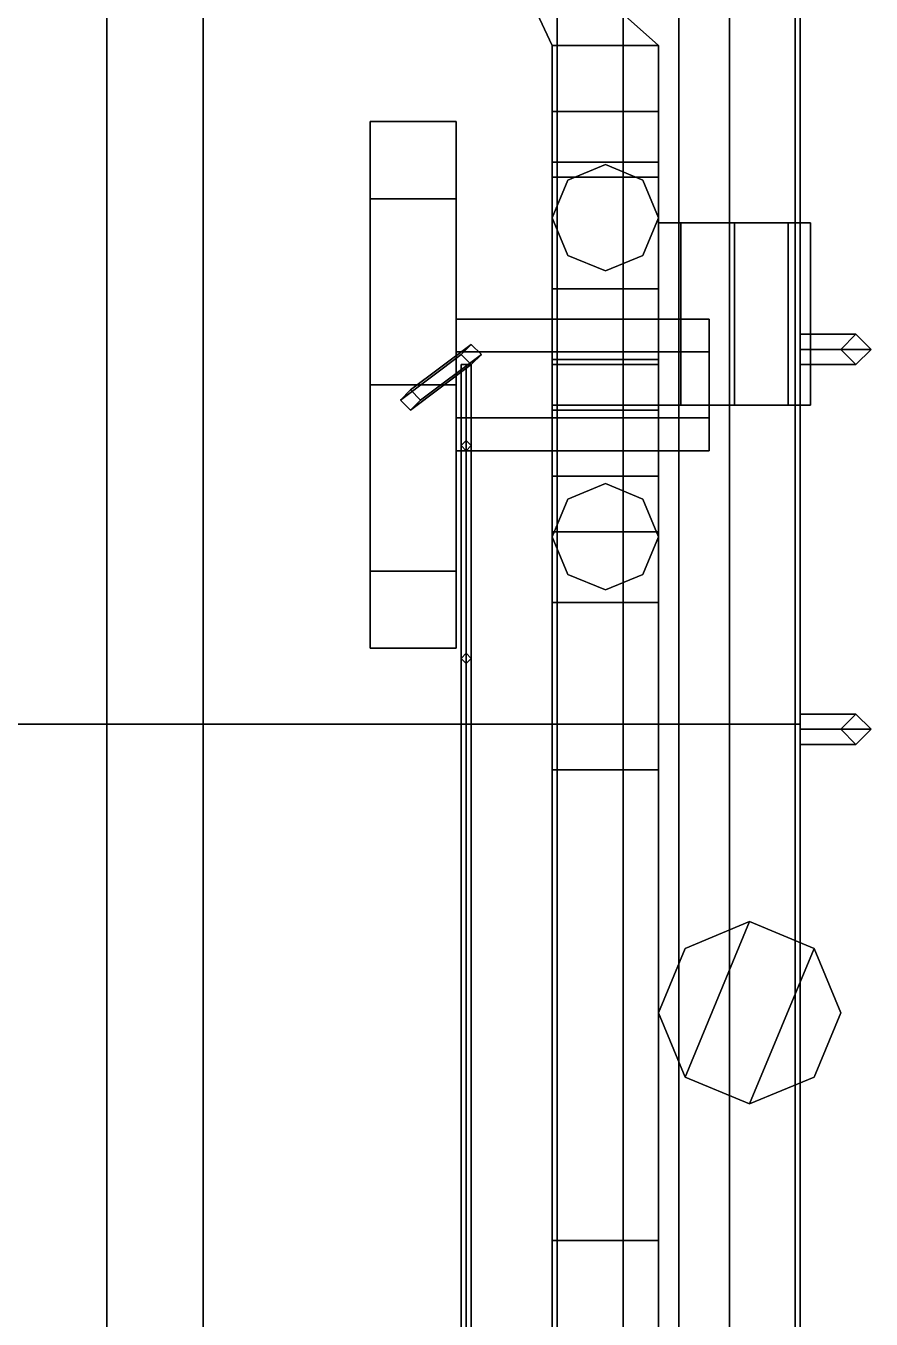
# Model space of a CAD drawing. Header units: millimetres. Extents: x -1.7 to 1.7, y -9.7 to 15.
# Drawn here: x 0 to 1.67, y 5.705 to 8.259 of the extents above; entities that cross this region are included whole.
import ezdxf

# ---------------------------------------------------------------- set-up
doc = ezdxf.new("R2010")
doc.units = ezdxf.units.MM
for name, color, linetype in [('bogie', 5, 'Continuous'), ('roof', 1, 'Continuous'), ('wheels', 2, 'Continuous')]:
    doc.layers.add(name, color=color, linetype=linetype)

msp = doc.modelspace()

# ---------------------------------------------------------------- linework, layer by layer
for points in [[(1.530000000000001, 8.669999999999995, 1.350000000000001), (1.530000000000001, 8.669999999999995, 2.98), (1.530000000000001, 8.509999999999991, 3.83), (1.53, 6.879999999999995, 4.07)], [(1.530000000000001, -8.72, 1.350000000000001), (1.530000000000001, 8.67, 1.35), (1.530000000000001, 6.879999999999999, 4.07), (1.53, -6.930000000000003, 4.07)], [(1.530000000000001, 8.509999999999991, 3.83), (1.530000000000001, 8.509999999999991, 4.07), (1.53, 6.879999999999995, 4.07), (1.530000000000001, 8.509999999999991, 3.83)], [(1.040000000000001, 7.989999999999992, 0.3800000000000001), (1.040000000000001, 7.739999999999999, 0.3800000000000001), (1.250000000000001, 7.739999999999999, 0.3800000000000001), (1.250000000000001, 7.989999999999992, 0.3800000000000001)], [(1.250000000000001, 7.989999999999992, 0.3800000000000001), (1.250000000000001, 7.989999999999992, 0.3300000000000001), (1.040000000000001, 7.989999999999992, 0.3300000000000001), (1.040000000000001, 7.989999999999992, 0.3800000000000001)], [(1.040000000000001, 7.989999999999992, 0.3300000000000001), (1.040000000000001, 7.739999999999999, 0.2), (1.040000000000001, 7.739999999999999, 0.3800000000000001), (1.040000000000001, 7.989999999999992, 0.3800000000000001)], [(1.145000000000001, 7.984999999999997, 0.3800000000000001), (1.070753787975414, 7.954246212024583, 0.3800000000000001), (1.070753787975414, 7.954246212024583, 0.7100000000000001), (1.145000000000001, 7.984999999999997, 0.7100000000000001)], [(1.219246212024589, 7.954246212024583, 0.3800000000000001), (1.145000000000001, 7.984999999999997, 0.3800000000000001), (1.145000000000001, 7.984999999999997, 0.7100000000000001), (1.219246212024589, 7.954246212024583, 0.7100000000000001)], [(1.250000000000001, 7.739999999999999, 0.3800000000000001), (1.250000000000001, 7.739999999999999, 0.2), (1.250000000000001, 7.989999999999992, 0.3300000000000001), (1.250000000000001, 7.989999999999992, 0.3800000000000001)], [(1.070753787975414, 7.954246212024583, 0.3800000000000001), (1.040000000000001, 7.879999999999993, 0.3800000000000001), (1.040000000000001, 7.879999999999993, 0.7100000000000001), (1.070753787975414, 7.954246212024583, 0.7100000000000001)], [(1.250000000000001, 7.879999999999993, 0.3800000000000001), (1.219246212024589, 7.954246212024583, 0.3800000000000001), (1.219246212024589, 7.954246212024583, 0.7100000000000001), (1.250000000000001, 7.879999999999993, 0.7100000000000001)], [(1.040000000000001, 7.879999999999993, 0.3800000000000001), (1.070753787975414, 7.80575378797541, 0.3800000000000001), (1.070753787975414, 7.80575378797541, 0.7100000000000001), (1.040000000000001, 7.879999999999993, 0.7100000000000001)], [(1.219246212024589, 7.80575378797541, 0.3800000000000001), (1.250000000000001, 7.879999999999993, 0.3800000000000001), (1.250000000000001, 7.879999999999993, 0.7100000000000001), (1.219246212024589, 7.80575378797541, 0.7100000000000001)], [(1.070753787975414, 7.80575378797541, 0.3800000000000001), (1.145000000000001, 7.774999999999996, 0.3800000000000001), (1.145000000000001, 7.774999999999996, 0.7100000000000001), (1.070753787975414, 7.80575378797541, 0.7100000000000001)], [(1.145000000000001, 7.774999999999996, 0.3800000000000001), (1.219246212024589, 7.80575378797541, 0.3800000000000001), (1.219246212024589, 7.80575378797541, 0.7100000000000001), (1.145000000000001, 7.774999999999996, 0.7100000000000001)], [(1.040000000000001, 7.739999999999999, 0.3800000000000001), (1.040000000000001, 7.590000000000001, 0.3), (1.250000000000001, 7.590000000000001, 0.3), (1.250000000000001, 7.739999999999999, 0.3800000000000001)], [(1.040000000000001, 7.739999999999999, 0.2), (1.040000000000001, 7.620000000000002, 0.1499999999999999), (1.040000000000001, 7.590000000000001, 0.3), (1.040000000000001, 7.739999999999999, 0.3800000000000001)], [(1.250000000000001, 7.590000000000001, 0.3), (1.250000000000001, 7.620000000000002, 0.1499999999999999), (1.250000000000001, 7.739999999999999, 0.2), (1.250000000000001, 7.739999999999999, 0.3800000000000001)], [(0.8500000000000006, 7.614999999999992, 0.3974166975080229), (0.8500000000000006, 7.679999999999997, 0.51), (1.350000000000001, 7.679999999999997, 0.51), (1.350000000000001, 7.614999999999992, 0.3974166975080229)], [(0.8500000000000006, 7.679999999999997, 0.51), (0.8500000000000006, 7.614999999999992, 0.622583302491977), (1.350000000000001, 7.614999999999992, 0.622583302491977), (1.350000000000001, 7.679999999999997, 0.51)], [(1.350000000000001, 7.679999999999997, 0.51), (1.350000000000001, 7.419999999999999, 0.51), (1.350000000000001, 7.484999999999997, 0.3974166975080229), (1.350000000000001, 7.614999999999992, 0.3974166975080229)], [(1.350000000000001, 7.614999999999992, 0.622583302491977), (1.350000000000001, 7.484999999999997, 0.622583302491977), (1.350000000000001, 7.419999999999999, 0.51), (1.350000000000001, 7.679999999999997, 0.51)], [(1.530000000000001, 7.649999999999991, 1.419999999999999), (1.530000000000001, 7.619999999999997, 1.45), (1.610000000000001, 7.619999999999997, 1.45), (1.640000000000001, 7.649999999999991, 1.42)], [(1.530000000000001, 7.619999999999997, 1.39), (1.530000000000001, 7.649999999999991, 1.419999999999999), (1.640000000000001, 7.649999999999991, 1.42), (1.670000000000001, 7.619999999999997, 1.39)], [(1.530000000000001, 7.649999999999991, 3.23), (1.530000000000001, 7.619999999999997, 3.26), (1.670000000000001, 7.619999999999997, 3.26), (1.640000000000001, 7.649999999999991, 3.23)], [(1.530000000000001, 7.619999999999997, 3.2), (1.530000000000001, 7.649999999999991, 3.23), (1.640000000000001, 7.649999999999991, 3.23), (1.610000000000001, 7.619999999999997, 3.2)], [(1.640000000000001, 7.649999999999991, 1.42), (1.610000000000001, 7.619999999999997, 1.45), (1.610000000000001, 7.619999999999997, 3.2), (1.640000000000001, 7.649999999999991, 3.23)], [(1.670000000000001, 7.619999999999997, 1.39), (1.640000000000001, 7.649999999999991, 1.42), (1.640000000000001, 7.649999999999991, 3.23), (1.670000000000001, 7.619999999999997, 3.26)], [(0.8500000000000006, 7.484999999999997, 0.3974166975080229), (0.8500000000000006, 7.614999999999992, 0.3974166975080229), (1.350000000000001, 7.614999999999992, 0.3974166975080229), (1.350000000000001, 7.484999999999997, 0.3974166975080229)], [(0.8500000000000006, 7.614999999999992, 0.622583302491977), (0.8500000000000006, 7.484999999999997, 0.622583302491977), (1.350000000000001, 7.484999999999997, 0.622583302491977), (1.350000000000001, 7.614999999999992, 0.622583302491977)], [(1.040000000000001, 7.620000000000002, 0.1499999999999999), (1.040000000000001, 7.480000000000001, 0.1499999999999999), (1.040000000000001, 7.499999999999997, 0.3), (1.040000000000001, 7.590000000000001, 0.3)], [(1.250000000000001, 7.499999999999997, 0.3), (1.250000000000001, 7.480000000000001, 0.1499999999999999), (1.250000000000001, 7.620000000000002, 0.1499999999999999), (1.250000000000001, 7.590000000000001, 0.3)], [(1.530000000000001, 7.589999999999996, 1.419999999999999), (1.530000000000001, 7.619999999999997, 1.39), (1.670000000000001, 7.619999999999997, 1.39), (1.640000000000001, 7.589999999999996, 1.42)], [(1.530000000000001, 7.619999999999997, 1.45), (1.530000000000001, 7.589999999999996, 1.419999999999999), (1.640000000000001, 7.589999999999996, 1.42), (1.610000000000001, 7.619999999999997, 1.45)], [(1.530000000000001, 7.589999999999996, 3.23), (1.530000000000001, 7.619999999999997, 3.2), (1.610000000000001, 7.619999999999997, 3.2), (1.640000000000001, 7.589999999999996, 3.23)], [(1.530000000000001, 7.619999999999997, 3.26), (1.530000000000001, 7.589999999999996, 3.23), (1.640000000000001, 7.589999999999996, 3.23), (1.670000000000001, 7.619999999999997, 3.26)], [(1.610000000000001, 7.619999999999997, 1.45), (1.640000000000001, 7.589999999999996, 1.42), (1.640000000000001, 7.589999999999996, 3.23), (1.610000000000001, 7.619999999999997, 3.2)], [(1.640000000000001, 7.589999999999996, 1.42), (1.670000000000001, 7.619999999999997, 1.39), (1.670000000000001, 7.619999999999997, 3.26), (1.640000000000001, 7.589999999999996, 3.23)], [(1.040000000000001, 7.590000000000001, 0.3), (1.040000000000001, 7.499999999999997, 0.3), (1.250000000000001, 7.499999999999997, 0.3), (1.250000000000001, 7.590000000000001, 0.3)], [(0.8500000000000006, 7.419999999999999, 0.51), (0.8500000000000006, 7.484999999999997, 0.3974166975080229), (1.350000000000001, 7.484999999999997, 0.3974166975080229), (1.350000000000001, 7.419999999999999, 0.51)], [(0.8500000000000006, 7.484999999999997, 0.622583302491977), (0.8500000000000006, 7.419999999999999, 0.51), (1.350000000000001, 7.419999999999999, 0.51), (1.350000000000001, 7.484999999999997, 0.622583302491977)], [(1.040000000000001, 7.499999999999997, 0.3), (1.040000000000001, 7.370000000000002, 0.3800000000000001), (1.250000000000001, 7.370000000000002, 0.3800000000000001), (1.250000000000001, 7.499999999999997, 0.3)], [(1.040000000000001, 7.480000000000001, 0.1499999999999999), (1.040000000000001, 7.249999999999997, 0.27), (1.040000000000001, 7.370000000000002, 0.3800000000000001), (1.040000000000001, 7.499999999999997, 0.3)], [(1.250000000000001, 7.370000000000002, 0.3800000000000001), (1.250000000000001, 7.249999999999997, 0.27), (1.250000000000001, 7.480000000000001, 0.1499999999999999), (1.250000000000001, 7.499999999999997, 0.3)], [(1.040000000000001, 7.369999999999995, 0.3800000000000001), (1.040000000000001, 7.120000000000002, 0.3800000000000001), (1.250000000000001, 7.120000000000002, 0.3800000000000001), (1.250000000000001, 7.369999999999995, 0.3800000000000001)], [(1.040000000000001, 7.249999999999997, 0.27), (1.040000000000001, 7.120000000000002, 0.27), (1.040000000000001, 7.120000000000002, 0.3800000000000001), (1.040000000000001, 7.370000000000002, 0.3800000000000001)], [(1.250000000000001, 7.120000000000002, 0.3800000000000001), (1.250000000000001, 7.120000000000002, 0.27), (1.250000000000001, 7.249999999999997, 0.27), (1.250000000000001, 7.370000000000002, 0.3800000000000001)], [(1.145000000000001, 7.354999999999994, 0.3800000000000001), (1.070753787975413, 7.324246212024588, 0.3800000000000001), (1.070753787975413, 7.324246212024588, 0.5800000000000001), (1.145000000000001, 7.354999999999994, 0.5800000000000001)], [(1.219246212024588, 7.324246212024588, 0.3800000000000001), (1.145000000000001, 7.354999999999994, 0.3800000000000001), (1.145000000000001, 7.354999999999994, 0.5800000000000001), (1.219246212024588, 7.324246212024588, 0.5800000000000001)], [(1.070753787975413, 7.324246212024588, 0.3800000000000001), (1.040000000000001, 7.249999999999997, 0.3800000000000001), (1.040000000000001, 7.249999999999997, 0.5800000000000001), (1.070753787975413, 7.324246212024588, 0.5800000000000001)], [(1.250000000000001, 7.249999999999997, 0.3800000000000001), (1.219246212024588, 7.324246212024588, 0.3800000000000001), (1.219246212024588, 7.324246212024588, 0.5800000000000001), (1.250000000000001, 7.249999999999997, 0.5800000000000001)], [(1.040000000000001, 7.259999999999995, 0.66), (1.040000000000001, 7.119999999999995, 0.6900000000000001), (1.250000000000001, 7.119999999999995, 0.6900000000000001), (1.250000000000001, 7.259999999999995, 0.66)], [(1.250000000000001, 7.259999999999995, 0.66), (1.250000000000001, 7.259999999999995, 0.58), (1.040000000000001, 7.259999999999995, 0.58), (1.040000000000001, 7.259999999999995, 0.66)], [(1.040000000000001, 7.259999999999995, 0.58), (1.040000000000001, 7.119999999999995, 0.58), (1.040000000000001, 7.119999999999995, 0.6900000000000001), (1.040000000000001, 7.259999999999995, 0.66)], [(1.250000000000001, 7.119999999999995, 0.6900000000000001), (1.250000000000001, 7.119999999999995, 0.58), (1.250000000000001, 7.259999999999995, 0.58), (1.250000000000001, 7.259999999999995, 0.66)], [(1.040000000000001, 7.249999999999997, 0.3800000000000001), (1.070753787975413, 7.175753787975407, 0.3800000000000001), (1.070753787975413, 7.175753787975407, 0.5800000000000001), (1.040000000000001, 7.249999999999997, 0.5800000000000001)], [(1.219246212024588, 7.175753787975407, 0.3800000000000001), (1.250000000000001, 7.249999999999997, 0.3800000000000001), (1.250000000000001, 7.249999999999997, 0.5800000000000001), (1.219246212024588, 7.175753787975407, 0.5800000000000001)], [(1.070753787975413, 7.175753787975407, 0.3800000000000001), (1.145000000000001, 7.144999999999993, 0.3800000000000001), (1.145000000000001, 7.144999999999993, 0.5800000000000001), (1.070753787975413, 7.175753787975407, 0.5800000000000001)], [(1.145000000000001, 7.144999999999993, 0.3800000000000001), (1.219246212024588, 7.175753787975407, 0.3800000000000001), (1.219246212024588, 7.175753787975407, 0.5800000000000001), (1.145000000000001, 7.144999999999993, 0.5800000000000001)], [(1.040000000000001, 7.119999999999995, 0.58), (1.040000000000001, 6.889999999999998, 0.4099999999999999), (1.040000000000001, 6.789999999999996, 0.59), (1.040000000000001, 7.119999999999995, 0.6900000000000001)], [(1.040000000000001, 7.120000000000002, 0.3800000000000001), (1.040000000000001, 7.120000000000002, 0.27), (1.250000000000001, 7.120000000000002, 0.27), (1.250000000000001, 7.120000000000002, 0.3800000000000001)], [(1.040000000000001, 7.119999999999995, 0.6900000000000001), (1.040000000000001, 6.789999999999996, 0.59), (1.250000000000001, 6.789999999999996, 0.59), (1.250000000000001, 7.119999999999995, 0.6900000000000001)], [(1.250000000000001, 6.789999999999996, 0.59), (1.250000000000001, 6.889999999999998, 0.4099999999999999), (1.250000000000001, 7.119999999999995, 0.58), (1.250000000000001, 7.119999999999995, 0.6900000000000001)], [(1.530000000000001, 6.899999999999991, 1.419999999999999), (1.530000000000001, 6.869999999999997, 1.45), (1.610000000000001, 6.869999999999997, 1.45), (1.640000000000001, 6.899999999999991, 1.42)], [(1.530000000000001, 6.869999999999997, 1.39), (1.530000000000001, 6.899999999999991, 1.419999999999999), (1.640000000000001, 6.899999999999991, 1.42), (1.670000000000001, 6.869999999999997, 1.39)], [(1.530000000000001, 6.899999999999991, 3.23), (1.530000000000001, 6.869999999999997, 3.26), (1.670000000000001, 6.869999999999997, 3.26), (1.640000000000001, 6.899999999999991, 3.23)], [(1.530000000000001, 6.869999999999997, 3.2), (1.530000000000001, 6.899999999999991, 3.23), (1.640000000000001, 6.899999999999991, 3.23), (1.610000000000001, 6.869999999999997, 3.2)], [(1.640000000000001, 6.899999999999991, 1.42), (1.610000000000001, 6.869999999999997, 1.45), (1.610000000000001, 6.869999999999997, 3.2), (1.640000000000001, 6.899999999999991, 3.23)], [(1.670000000000001, 6.869999999999997, 1.39), (1.640000000000001, 6.899999999999991, 1.42), (1.640000000000001, 6.899999999999991, 3.23), (1.670000000000001, 6.869999999999997, 3.26)], [(1.040000000000001, 6.889999999999998, 0.4099999999999999), (1.040000000000001, 5.769999999999993, 0.4099999999999999), (1.040000000000001, 5.859999999999997, 0.59), (1.040000000000001, 6.789999999999996, 0.59)], [(1.250000000000001, 5.859999999999997, 0.59), (1.250000000000001, 5.769999999999993, 0.4099999999999999), (1.250000000000001, 6.889999999999998, 0.4099999999999999), (1.250000000000001, 6.789999999999996, 0.59)], [(1.530000000000001, 6.839999999999996, 1.419999999999999), (1.530000000000001, 6.869999999999997, 1.39), (1.670000000000001, 6.869999999999997, 1.39), (1.640000000000001, 6.839999999999996, 1.42)], [(1.530000000000001, 6.869999999999997, 1.45), (1.530000000000001, 6.839999999999996, 1.419999999999999), (1.640000000000001, 6.839999999999996, 1.42), (1.610000000000001, 6.869999999999997, 1.45)], [(1.530000000000001, 6.839999999999996, 3.23), (1.530000000000001, 6.869999999999997, 3.2), (1.610000000000001, 6.869999999999997, 3.2), (1.640000000000001, 6.839999999999996, 3.23)], [(1.530000000000001, 6.869999999999997, 3.26), (1.530000000000001, 6.839999999999996, 3.23), (1.640000000000001, 6.839999999999996, 3.23), (1.670000000000001, 6.869999999999997, 3.26)], [(1.610000000000001, 6.869999999999997, 1.45), (1.640000000000001, 6.839999999999996, 1.42), (1.640000000000001, 6.839999999999996, 3.23), (1.610000000000001, 6.869999999999997, 3.2)], [(1.640000000000001, 6.839999999999996, 1.42), (1.670000000000001, 6.869999999999997, 1.39), (1.670000000000001, 6.869999999999997, 3.26), (1.640000000000001, 6.839999999999996, 3.23)], [(1.040000000000001, 6.789999999999996, 0.59), (1.040000000000001, 5.859999999999997, 0.59), (1.250000000000001, 5.859999999999997, 0.59), (1.250000000000001, 6.789999999999996, 0.59)], [(1.040000000000001, 5.769999999999993, 0.4099999999999999), (1.04, 5.599999999999992, 0.64), (1.04, 5.549999999999994, 0.8), (1.040000000000001, 5.859999999999997, 0.59)], [(1.040000000000001, 5.859999999999997, 0.59), (1.04, 5.549999999999994, 0.8), (1.25, 5.549999999999994, 0.8), (1.250000000000001, 5.859999999999997, 0.59)], [(1.25, 5.549999999999994, 0.8), (1.25, 5.599999999999992, 0.64), (1.250000000000001, 5.769999999999993, 0.4099999999999999), (1.250000000000001, 5.859999999999997, 0.59)]]:
    msp.add_3dface(points)
at = {"layer": 'bogie'}
for points in [[(1.250000000000001, 8.219999999999995, 0.93), (1.250000000000001, 8.219999999999995, 0.62), (0.9700000000000009, 8.469999999999995, 0.67), (0.9700000000000009, 8.469999999999995, 0.93)], [(0.9700000000000009, 8.469999999999995, 0.93), (0.9700000000000009, 8.369999999999987, 0.93), (1.040000000000001, 8.219999999999995, 0.93), (1.250000000000001, 8.219999999999995, 0.93)], [(0.9700000000000009, 8.369999999999987, 0.93), (0.9700000000000009, 8.369999999999987, 0.67), (1.040000000000001, 8.219999999999995, 0.62), (1.040000000000001, 8.219999999999995, 0.93)], [(1.040000000000001, 8.219999999999995, 0.62), (1.040000000000001, 7.959999999999998, 0.72), (1.040000000000001, 8.089999999999993, 0.93), (1.040000000000001, 8.219999999999995, 0.93)], [(1.040000000000001, 8.089999999999993, 0.48), (1.040000000000001, 7.959999999999998, 0.72), (1.040000000000001, 7.959999999999998, 0.72), (1.040000000000001, 8.219999999999995, 0.62)], [(1.040000000000001, 8.219999999999995, 0.93), (1.040000000000001, 8.089999999999993, 0.93), (1.250000000000001, 8.089999999999993, 0.93), (1.250000000000001, 8.219999999999995, 0.93)], [(1.250000000000001, 8.089999999999993, 0.93), (1.250000000000001, 7.959999999999998, 0.72), (1.250000000000001, 8.219999999999995, 0.62), (1.250000000000001, 8.219999999999995, 0.93)], [(1.250000000000001, 7.959999999999998, 0.72), (1.250000000000001, 7.959999999999998, 0.72), (1.250000000000001, 8.089999999999993, 0.48), (1.250000000000001, 8.219999999999995, 0.62)], [(1.250000000000001, 8.089999999999993, 0.48), (1.250000000000001, 8.089999999999993, 0.24), (1.040000000000001, 8.089999999999993, 0.24), (1.040000000000001, 8.089999999999993, 0.48)], [(1.040000000000001, 8.089999999999993, 0.24), (1.040000000000001, 7.959999999999998, 0.24), (1.040000000000001, 7.959999999999998, 0.72), (1.040000000000001, 8.089999999999993, 0.48)], [(1.040000000000001, 7.959999999999998, 0.72), (1.040000000000001, 7.509999999999995, 0.9400000000000001), (1.040000000000001, 7.599999999999992, 1.21), (1.040000000000001, 8.089999999999993, 0.93)], [(1.040000000000001, 8.089999999999993, 0.93), (1.040000000000001, 7.599999999999992, 1.21), (1.250000000000001, 7.599999999999992, 1.21), (1.250000000000001, 8.089999999999993, 0.93)], [(1.250000000000001, 7.959999999999998, 0.72), (1.250000000000001, 7.959999999999998, 0.24), (1.250000000000001, 8.089999999999993, 0.24), (1.250000000000001, 8.089999999999993, 0.48)], [(1.250000000000001, 7.599999999999992, 1.21), (1.250000000000001, 7.509999999999995, 0.9400000000000001), (1.250000000000001, 7.959999999999998, 0.72), (1.250000000000001, 8.089999999999993, 0.93)], [(1.040000000000001, 7.959999999999998, 0.72), (1.040000000000001, 7.959999999999998, 0.24), (1.250000000000001, 7.959999999999998, 0.24), (1.250000000000001, 7.959999999999998, 0.72)], [(1.506066017177983, 7.869999999999995, 1.116066017177982), (1.250000000000001, 7.869999999999995, 1.01), (1.293933982822019, 7.869999999999995, 1.116066017177982), (1.400000000000001, 7.869999999999995, 1.16)], [(1.550000000000001, 7.869999999999995, 1.01), (1.293933982822019, 7.869999999999995, 0.9039339828220179), (1.250000000000001, 7.869999999999995, 1.01), (1.506066017177983, 7.869999999999995, 1.116066017177982)], [(1.293933982822019, 7.509999999999995, 0.9039339828220179), (1.250000000000001, 7.509999999999995, 1.01), (1.250000000000001, 7.869999999999995, 1.01), (1.293933982822019, 7.869999999999995, 0.9039339828220179)], [(1.250000000000001, 7.509999999999995, 1.01), (1.293933982822019, 7.509999999999995, 1.116066017177982), (1.293933982822019, 7.869999999999995, 1.116066017177982), (1.250000000000001, 7.869999999999995, 1.01)], [(1.506066017177983, 7.869999999999995, 0.9039339828220179), (1.400000000000001, 7.869999999999995, 0.8600000000000001), (1.293933982822019, 7.869999999999995, 0.9039339828220179), (1.550000000000001, 7.869999999999995, 1.01)], [(1.400000000000001, 7.509999999999995, 0.8600000000000001), (1.293933982822019, 7.509999999999995, 0.9039339828220179), (1.293933982822019, 7.869999999999995, 0.9039339828220179), (1.400000000000001, 7.869999999999995, 0.8600000000000001)], [(1.293933982822019, 7.509999999999995, 1.116066017177982), (1.400000000000001, 7.509999999999995, 1.16), (1.400000000000001, 7.869999999999995, 1.16), (1.293933982822019, 7.869999999999995, 1.116066017177982)], [(1.506066017177983, 7.509999999999995, 0.9039339828220179), (1.400000000000001, 7.509999999999995, 0.8600000000000001), (1.400000000000001, 7.869999999999995, 0.8600000000000001), (1.506066017177983, 7.869999999999995, 0.9039339828220179)], [(1.400000000000001, 7.509999999999995, 1.16), (1.506066017177983, 7.509999999999995, 1.116066017177982), (1.506066017177983, 7.869999999999995, 1.116066017177982), (1.400000000000001, 7.869999999999995, 1.16)], [(1.550000000000001, 7.509999999999995, 1.01), (1.506066017177983, 7.509999999999995, 0.9039339828220179), (1.506066017177983, 7.869999999999995, 0.9039339828220179), (1.550000000000001, 7.869999999999995, 1.01)], [(1.506066017177983, 7.509999999999995, 1.116066017177982), (1.550000000000001, 7.509999999999995, 1.01), (1.550000000000001, 7.869999999999995, 1.01), (1.506066017177983, 7.869999999999995, 1.116066017177982)], [(1.040000000000001, 7.599999999999992, 1.21), (1.040000000000001, 7.509999999999995, 1.23), (1.250000000000001, 7.509999999999995, 1.23), (1.250000000000001, 7.599999999999992, 1.21)], [(1.040000000000001, 7.509999999999995, 0.9400000000000001), (1.040000000000001, 6.849999999999992, 0.9400000000000001), (1.040000000000001, 7.509999999999995, 1.23), (1.040000000000001, 7.599999999999992, 1.21)], [(1.250000000000001, 7.509999999999995, 1.23), (1.250000000000001, 6.849999999999992, 0.9400000000000001), (1.250000000000001, 7.509999999999995, 0.9400000000000001), (1.250000000000001, 7.599999999999992, 1.21)], [(1.040000000000001, 6.849999999999992, 0.9400000000000001), (1.040000000000001, 5.909999999999994, 0.72), (1.04, 5.639999999999998, 1.23), (1.040000000000001, 7.509999999999995, 1.23)], [(1.040000000000001, 7.509999999999995, 1.23), (1.04, 5.639999999999998, 1.23), (1.25, 5.639999999999998, 1.23), (1.250000000000001, 7.509999999999995, 1.23)], [(1.25, 5.639999999999998, 1.23), (1.250000000000001, 5.909999999999994, 0.72), (1.250000000000001, 6.849999999999992, 0.9400000000000001), (1.250000000000001, 7.509999999999995, 1.23)], [(1.293933982822019, 7.509999999999995, 0.9039339828220179), (1.400000000000001, 7.509999999999995, 0.8600000000000001), (1.506066017177983, 7.509999999999995, 0.9039339828220179), (1.250000000000001, 7.509999999999995, 1.01)], [(1.250000000000001, 7.509999999999995, 1.01), (1.506066017177983, 7.509999999999995, 0.9039339828220179), (1.550000000000001, 7.509999999999995, 1.01), (1.293933982822019, 7.509999999999995, 1.116066017177982)], [(1.293933982822019, 7.509999999999995, 1.116066017177982), (1.550000000000001, 7.509999999999995, 1.01), (1.506066017177983, 7.509999999999995, 1.116066017177982), (1.400000000000001, 7.509999999999995, 1.16)], [(1.040000000000001, 6.509999999999995, 0.61), (1.040000000000001, 6.029999999999998, 0.61), (1.040000000000001, 5.909999999999994, 0.72), (1.040000000000001, 6.849999999999992, 0.9400000000000001)], [(1.250000000000001, 5.909999999999994, 0.72), (1.250000000000001, 6.029999999999998, 0.61), (1.250000000000001, 6.509999999999995, 0.61), (1.250000000000001, 6.849999999999992, 0.9400000000000001)], [(1.302720779386422, 6.437279220613573, 0.8100000000000002), (1.250000000000001, 6.31, 0.8100000000000002), (1.302720779386423, 6.182720779386419, 0.8100000000000002), (1.430000000000001, 6.489999999999992, 0.8100000000000002)], [(1.302720779386422, 6.437279220613573, 0.8100000000000002), (1.430000000000001, 6.489999999999992, 0.8100000000000002), (1.430000000000001, 6.489999999999992, 0.5), (1.302720779386422, 6.437279220613573, 0.5)], [(1.430000000000001, 6.489999999999992, 0.8100000000000002), (1.302720779386422, 6.182720779386419, 0.8100000000000002), (1.430000000000001, 6.129999999999993, 0.8100000000000002), (1.557279220613579, 6.437279220613573, 0.8100000000000002)], [(1.430000000000001, 6.489999999999992, 0.8100000000000002), (1.557279220613579, 6.437279220613573, 0.8100000000000002), (1.557279220613579, 6.437279220613573, 0.5), (1.430000000000001, 6.489999999999992, 0.5)], [(1.250000000000001, 6.31, 0.8100000000000002), (1.302720779386422, 6.437279220613573, 0.8100000000000002), (1.302720779386422, 6.437279220613573, 0.5), (1.250000000000001, 6.31, 0.5)], [(1.557279220613579, 6.437279220613573, 0.8100000000000002), (1.430000000000001, 6.129999999999993, 0.8100000000000002), (1.557279220613579, 6.182720779386419, 0.8100000000000002), (1.610000000000001, 6.31, 0.8100000000000002)], [(1.557279220613579, 6.437279220613573, 0.8100000000000002), (1.610000000000001, 6.31, 0.8100000000000002), (1.610000000000001, 6.31, 0.5), (1.557279220613579, 6.437279220613573, 0.5)], [(1.302720779386422, 6.182720779386419, 0.8100000000000002), (1.250000000000001, 6.31, 0.8100000000000002), (1.250000000000001, 6.31, 0.5), (1.302720779386422, 6.182720779386419, 0.5)], [(1.610000000000001, 6.31, 0.8100000000000002), (1.557279220613579, 6.182720779386419, 0.8100000000000002), (1.557279220613579, 6.182720779386419, 0.5), (1.610000000000001, 6.31, 0.5)], [(1.430000000000001, 6.129999999999993, 0.8100000000000002), (1.302720779386422, 6.182720779386419, 0.8100000000000002), (1.302720779386422, 6.182720779386419, 0.5), (1.430000000000001, 6.129999999999993, 0.5)], [(1.557279220613579, 6.182720779386419, 0.8100000000000002), (1.430000000000001, 6.129999999999993, 0.8100000000000002), (1.430000000000001, 6.129999999999993, 0.5), (1.557279220613579, 6.182720779386419, 0.5)], [(1.040000000000001, 5.909999999999994, 0.72), (1.04, 5.569999999999991, 0.79), (1.04, 5.42999999999999, 0.9400000000000001), (1.04, 5.639999999999998, 1.23)], [(1.25, 5.42999999999999, 0.9400000000000001), (1.25, 5.569999999999991, 0.79), (1.250000000000001, 5.909999999999994, 0.72), (1.25, 5.639999999999998, 1.23)]]:
    msp.add_3dface(points, dxfattribs=at)
at = {"layer": 'roof'}
for points in [[(-0.1600000000000009, 8.699999999999996, 4.49), (-0.1600000000000011, 6.879999999999995, 4.71), (0.1599999999999992, 6.879999999999995, 4.71), (0.1599999999999994, 8.699999999999996, 4.49)], [(0.1599999999999994, 8.699999999999996, 4.49), (0.1599999999999992, 6.879999999999995, 4.71), (0.3500000000000005, 6.879999999999995, 4.7), (0.3500000000000007, 8.699999999999996, 4.48)], [(0.3500000000000007, 8.699999999999996, 4.48), (0.3500000000000005, 6.879999999999995, 4.7), (1.05, 6.879999999999995, 4.58), (1.05, 8.639999999999993, 4.36)], [(1.05, 8.639999999999993, 4.36), (1.05, 6.879999999999995, 4.58), (1.179999999999999, 6.879999999999995, 4.54), (1.179999999999999, 8.619999999999997, 4.32)], [(1.179999999999999, 8.619999999999997, 4.32), (1.179999999999999, 6.879999999999995, 4.54), (1.29, 6.879999999999995, 4.5), (1.29, 8.61, 4.28)], [(1.29, 8.61, 4.28), (1.29, 6.879999999999995, 4.5), (1.39, 6.879999999999995, 4.44), (1.39, 8.579999999999998, 4.220000000000001)], [(1.39, 8.579999999999998, 4.220000000000001), (1.39, 6.879999999999995, 4.44), (1.520000000000001, 6.879999999999995, 4.27), (1.520000000000001, 8.529999999999994, 4.11)], [(1.520000000000001, 8.529999999999994, 4.11), (1.520000000000001, 6.879999999999995, 4.27), (1.53, 6.879999999999995, 4.07), (1.530000000000001, 8.509999999999991, 4.07)], [(0.76, 7.54, 4.62), (0.74, 7.52, 4.63), (0.86, 7.61, 5.33), (0.88, 7.63, 5.33)], [(0.78, 7.52, 4.62), (0.76, 7.54, 4.62), (0.88, 7.63, 5.33), (0.9, 7.61, 5.33)], [(0.88, 7.63, 5.33), (0.86, 7.61, 5.33), (0.88, 7.59, 5.33), (0.9, 7.61, 5.33)], [(0.74, 7.52, 4.63), (0.76, 7.5, 4.62), (0.88, 7.59, 5.33), (0.86, 7.61, 5.33)], [(0.76, 7.5, 4.62), (0.78, 7.52, 4.62), (0.9, 7.61, 5.33), (0.88, 7.59, 5.33)], [(0.87, 7.59, 5.27), (0.86, 7.59, 5.26), (0.86, -2.71, 5.300000000000001), (0.87, -2.71, 5.31)], [(0.86, 7.59, 5.26), (0.87, 7.59, 5.25), (0.87, -2.71, 5.290000000000001), (0.86, -2.71, 5.300000000000001)], [(0.88, 7.59, 5.26), (0.87, 7.59, 5.27), (0.87, -2.71, 5.31), (0.88, -2.71, 5.300000000000001)], [(0.87, 7.59, 5.25), (0.88, 7.59, 5.26), (0.88, -2.71, 5.300000000000001), (0.87, -2.71, 5.290000000000001)], [(0.87, 7.02, 4.82), (0.86, 7.01, 4.82), (0.86, 7.43, 5.2606213592233), (0.87, 7.44, 5.250582524271844)], [(0.88, 7.01, 4.82), (0.87, 7.02, 4.82), (0.87, 7.44, 5.250582524271844), (0.88, 7.43, 5.2606213592233)], [(0.86, 7.01, 4.82), (0.87, 7, 4.82), (0.87, 7.42, 5.250660194174757), (0.86, 7.43, 5.2606213592233)], [(0.87, 7, 4.82), (0.88, 7.01, 4.82), (0.88, 7.43, 5.2606213592233), (0.87, 7.42, 5.250660194174757)], [(0.87, 7.02, 4.61), (0.86, 7.01, 4.61), (0.86, 7.01, 4.82), (0.87, 7.02, 4.82)], [(0.86, 7.01, 4.61), (0.87, 7, 4.61), (0.87, 7, 4.82), (0.86, 7.01, 4.82)], [(0.88, 7.01, 4.600000000000001), (0.87, 7.02, 4.61), (0.87, 7.02, 4.82), (0.88, 7.01, 4.82)], [(0.87, 7, 4.61), (0.88, 7.01, 4.600000000000001), (0.88, 7.01, 4.82), (0.87, 7, 4.82)], [(-0.1600000000000011, 6.879999999999995, 4.71), (-0.1600000000000026, -0.9299999999999997, 4.71), (0.1599999999999977, -0.9299999999999997, 4.71), (0.1599999999999992, 6.879999999999995, 4.71)], [(0.1599999999999992, 6.879999999999995, 4.71), (0.1599999999999977, -0.9299999999999997, 4.71), (0.349999999999999, -0.9299999999999997, 4.7), (0.3500000000000005, 6.879999999999995, 4.7)], [(0.3500000000000005, 6.879999999999995, 4.7), (0.349999999999999, -0.9299999999999997, 4.7), (1.049999999999998, -0.9299999999999997, 4.58), (1.05, 6.879999999999995, 4.58)], [(1.05, 6.879999999999995, 4.58), (1.049999999999998, -0.9299999999999997, 4.58), (1.179999999999997, -0.9299999999999997, 4.54), (1.179999999999999, 6.879999999999995, 4.54)], [(1.179999999999999, 6.879999999999995, 4.54), (1.179999999999997, -6.93, 4.54), (1.289999999999999, -6.93, 4.5), (1.29, 6.879999999999995, 4.5)], [(1.29, 6.879999999999995, 4.5), (1.289999999999999, -6.93, 4.5), (1.389999999999998, -6.93, 4.44), (1.39, 6.879999999999995, 4.44)], [(1.39, 6.879999999999995, 4.44), (1.389999999999998, -6.93, 4.44), (1.519999999999999, -6.93, 4.27), (1.520000000000001, 6.879999999999995, 4.27)], [(1.520000000000001, 6.879999999999995, 4.27), (1.519999999999999, -6.93, 4.27), (1.529999999999999, -6.93, 4.07), (1.53, 6.879999999999995, 4.07)]]:
    msp.add_3dface(points, dxfattribs=at)
at = {"layer": 'wheels'}
for points in [[(0.6800000000000007, 7.182304473782989, 0.8676955262170047), (0.6800000000000009, 8.069999999999997, 0.5000000000000001), (0.6800000000000009, 7.917695526217, 0.1323044737829953), (0.6800000000000006, 7.029999999999998, 0.5)], [(0.6800000000000007, 7.917695526217, 0.1323044737829953), (0.6800000000000007, 8.069999999999997, 0.5), (0.8500000000000008, 8.069999999999997, 0.5), (0.8500000000000008, 7.917695526217, 0.1323044737829953)], [(0.6800000000000008, 7.549999999999994, 1.02), (0.6800000000000009, 7.917695526217, 0.8676955262170047), (0.6800000000000009, 8.069999999999997, 0.5000000000000001), (0.6800000000000007, 7.182304473782989, 0.8676955262170047)], [(0.6800000000000007, 8.069999999999997, 0.5), (0.6800000000000007, 7.917695526217, 0.8676955262170047), (0.8500000000000008, 7.917695526217, 0.8676955262170047), (0.8500000000000008, 8.069999999999997, 0.5)], [(0.8500000000000008, 8.069999999999997, 0.5), (0.8500000000000006, 7.182304473782989, 0.1323044737829953), (0.8500000000000006, 7.549999999999994, -0.02000000000000002), (0.8500000000000008, 7.917695526217, 0.1323044737829953)], [(0.8500000000000008, 7.917695526217, 0.8676955262170047), (0.8500000000000006, 7.029999999999998, 0.5000000000000001), (0.8500000000000006, 7.182304473782989, 0.1323044737829953), (0.8500000000000008, 8.069999999999997, 0.5)], [(0.6800000000000006, 7.029999999999998, 0.5), (0.6800000000000009, 7.917695526217, 0.1323044737829953), (0.6800000000000008, 7.549999999999994, -0.02000000000000002), (0.6800000000000007, 7.182304473782989, 0.1323044737829953)], [(0.6800000000000006, 7.549999999999994, -0.02000000000000002), (0.6800000000000007, 7.917695526217, 0.1323044737829953), (0.8500000000000008, 7.917695526217, 0.1323044737829953), (0.8500000000000006, 7.549999999999994, -0.02000000000000002)], [(0.6800000000000007, 7.917695526217, 0.8676955262170047), (0.6800000000000006, 7.549999999999994, 1.02), (0.8500000000000006, 7.549999999999994, 1.02), (0.8500000000000008, 7.917695526217, 0.8676955262170047)], [(0.8500000000000006, 7.549999999999994, 1.02), (0.8500000000000006, 7.182304473782989, 0.8676955262170047), (0.8500000000000006, 7.029999999999998, 0.5000000000000001), (0.8500000000000008, 7.917695526217, 0.8676955262170047)], [(0.6800000000000006, 7.182304473782989, 0.1323044737829953), (0.6800000000000006, 7.549999999999994, -0.02000000000000002), (0.8500000000000006, 7.549999999999994, -0.02000000000000002), (0.8500000000000006, 7.182304473782989, 0.1323044737829953)], [(0.6800000000000006, 7.549999999999994, 1.02), (0.6800000000000006, 7.182304473782989, 0.8676955262170047), (0.8500000000000006, 7.182304473782989, 0.8676955262170047), (0.8500000000000006, 7.549999999999994, 1.02)], [(0.6800000000000006, 7.029999999999998, 0.5000000000000001), (0.6800000000000006, 7.182304473782989, 0.1323044737829953), (0.8500000000000006, 7.182304473782989, 0.1323044737829953), (0.8500000000000006, 7.029999999999998, 0.5000000000000001)], [(0.6800000000000006, 7.182304473782989, 0.8676955262170047), (0.6800000000000006, 7.029999999999998, 0.5000000000000001), (0.8500000000000006, 7.029999999999998, 0.5000000000000001), (0.8500000000000006, 7.182304473782989, 0.8676955262170047)]]:
    msp.add_3dface(points, dxfattribs=at)

doc.saveas('drawing.dxf')
